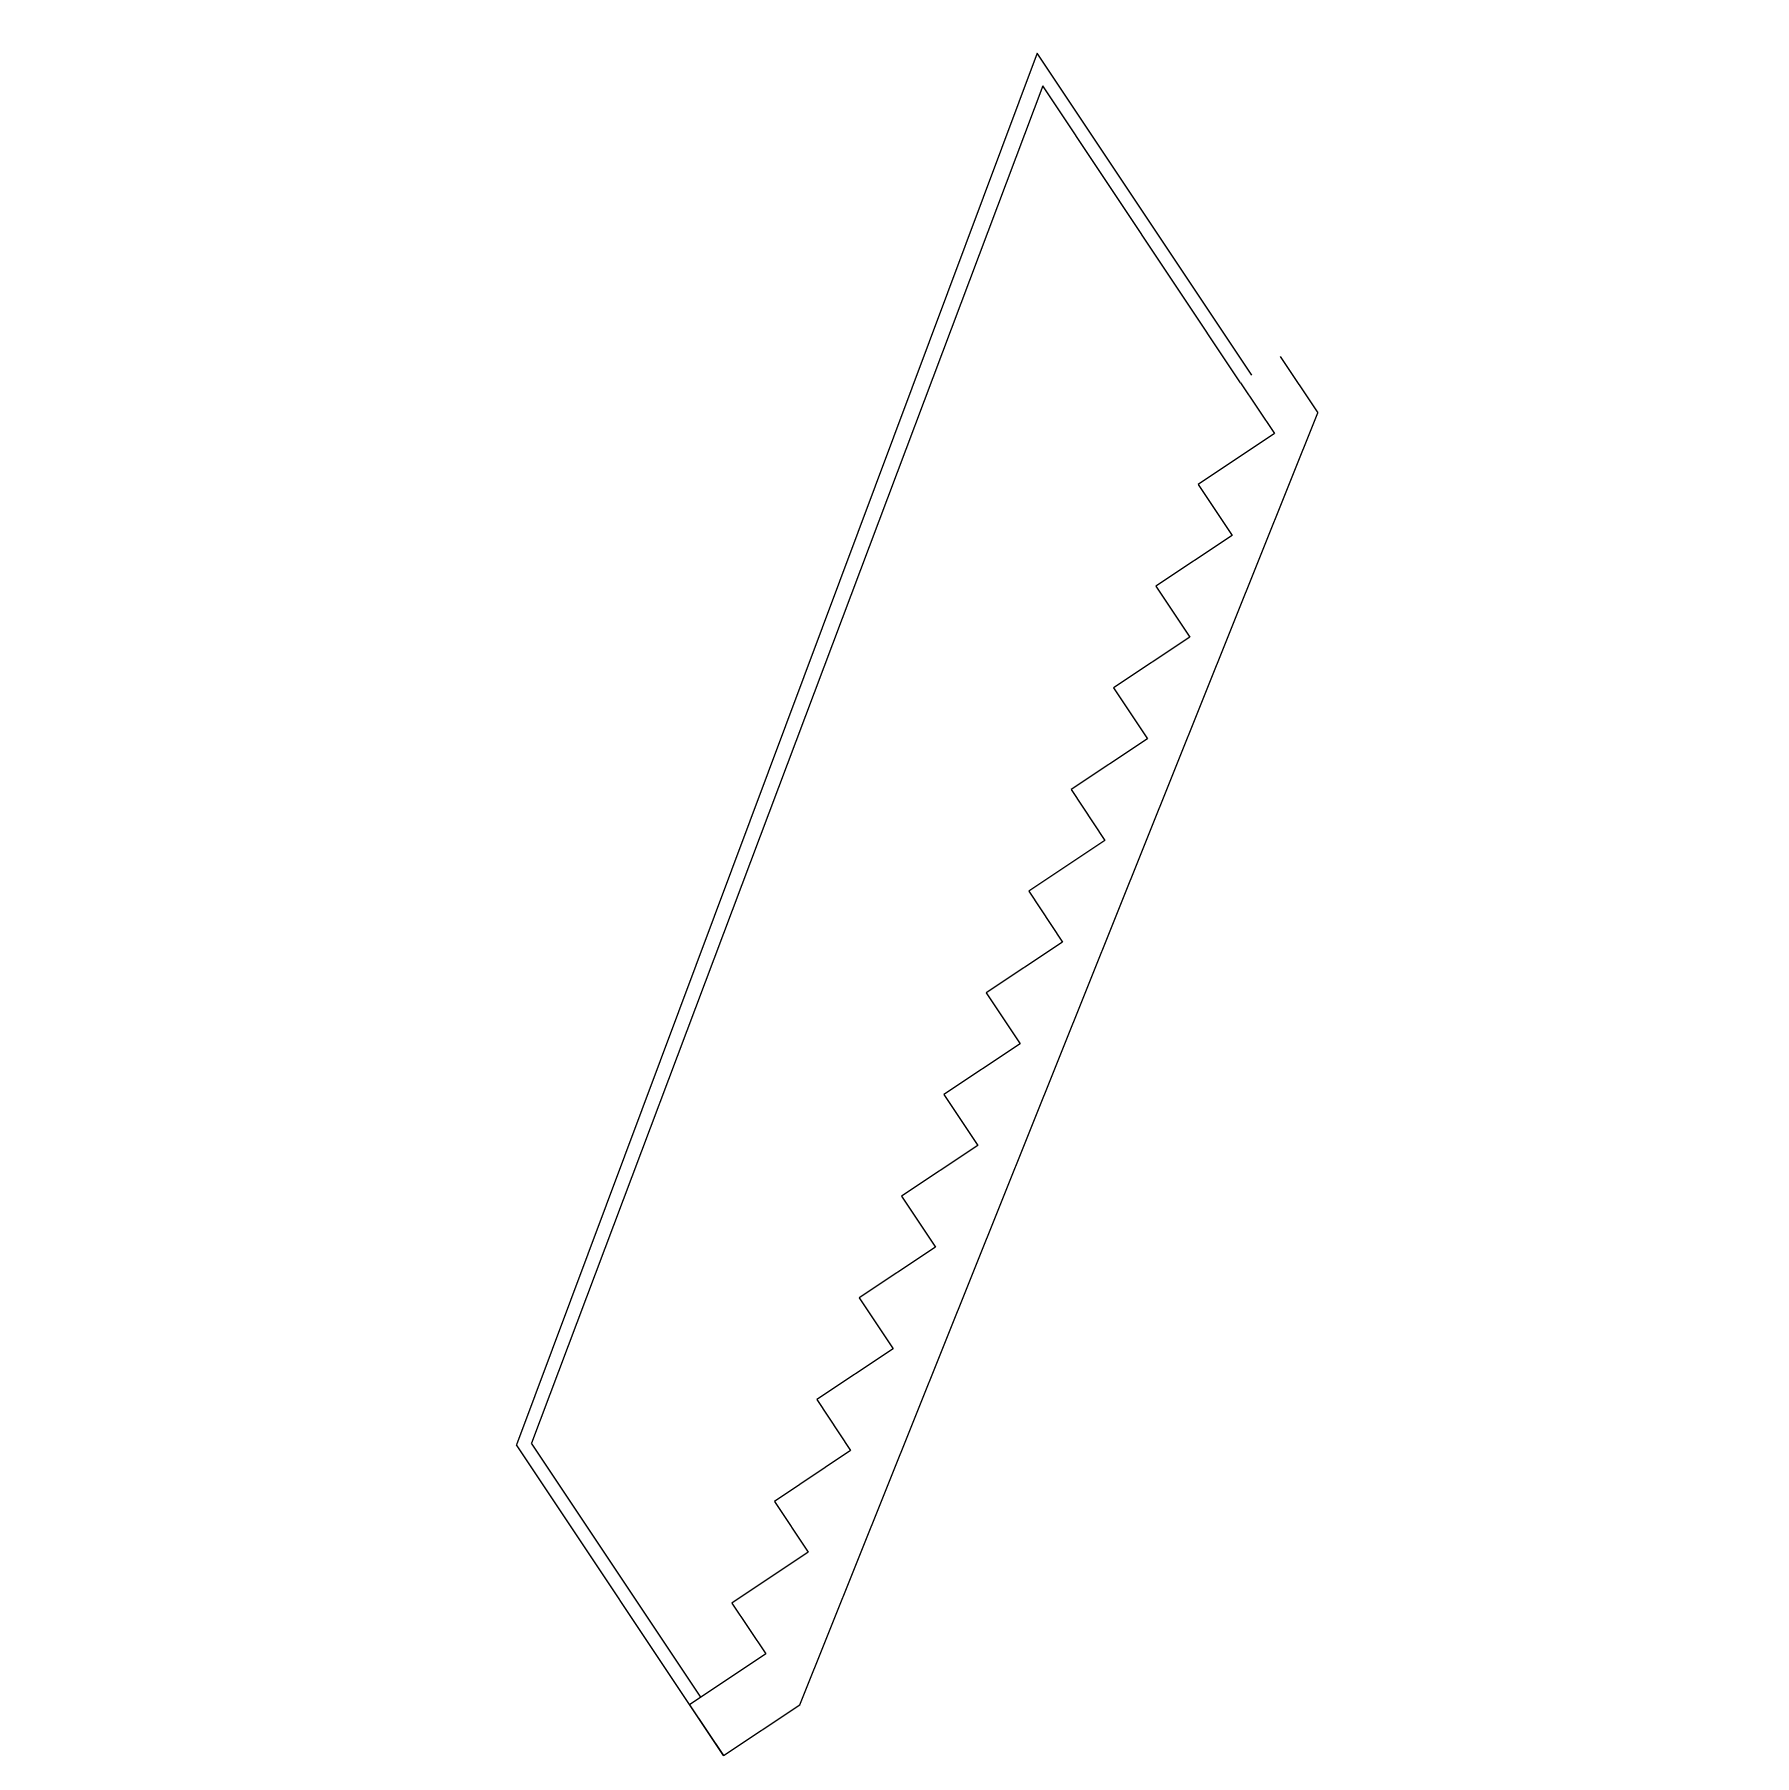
# Model space of a CAD drawing. Header units: inches. Extents: x -422522 to 22891, y -2973 to 414515.
# Drawn here: x 11967 to 12473, y 18018 to 18525 of the extents above; entities that cross this region are included whole.
import ezdxf

# ---------------------------------------------------------------- set-up
doc = ezdxf.new("R2010")
doc.units = ezdxf.units.IN
doc.header["$MEASUREMENT"] = 0
doc.layers.get('0').update_dxf_attribs({"lineweight": 40})
doc.layers.add('ARREDAMENTO', color=8, linetype='Continuous', lineweight=13)

# ---------------------------------------------------------------- blocks, each defined once
blk = doc.blocks.new('scale')
for p, q in [((20333.1, 8697.46), (19978.1, 8441.46)), ((20333.1, 8583.46), (20333.1, 8697.46)), ((20329.1, 8688.53), (19982.1, 8439.4)), ((20329.1, 8583.46), (20329.1, 8688.53)), ((20329.1, 8583.46), (20329.1, 8565.46)), ((20343.08, 8583.46), (20343.08, 8563.46)), ((20005.1, 8331.46), (20343.08, 8563.46)), ((20329.1, 8565.46), (20302.1, 8565.46)), ((20302.1, 8565.46), (20302.1, 8547.46)), ((20302.1, 8547.46), (20275.1, 8547.46)), ((20275.1, 8547.46), (20275.1, 8529.46)), ((20275.1, 8529.46), (20248.1, 8529.46)), ((20248.1, 8529.46), (20248.1, 8511.46)), ((20248.1, 8511.46), (20221.1, 8511.46)), ((20221.1, 8511.46), (20221.1, 8493.46)), ((20221.1, 8493.46), (20194.1, 8493.46)), ((20194.1, 8493.46), (20194.1, 8475.46)), ((20194.1, 8475.46), (20167.1, 8475.46)), ((20167.1, 8475.46), (20167.1, 8457.46)), ((20167.1, 8457.46), (20140.1, 8457.46)), ((20140.1, 8457.46), (20140.1, 8439.46)), ((19978.1, 8331.46), (19978.1, 8441.46)), ((19982.1, 8349.46), (19982.1, 8439.4)), ((20140.1, 8439.46), (20113.1, 8439.46)), ((20113.1, 8439.46), (20113.1, 8421.46)), ((20113.1, 8421.46), (20086.1, 8421.46)), ((20086.1, 8421.46), (20086.1, 8403.46)), ((20086.1, 8403.46), (20059.1, 8403.46)), ((20059.1, 8403.46), (20059.1, 8385.46)), ((20059.1, 8385.46), (20032.1, 8385.46)), ((20032.1, 8385.46), (20032.1, 8367.46)), ((20032.1, 8367.46), (20005.1, 8367.46)), ((20005.1, 8367.46), (20005.1, 8349.46)), ((20005.1, 8349.46), (19978.1, 8349.46)), ((19978.1, 8349.46), (19978.1, 8331.46)), ((19978.1, 8331.46), (20005.1, 8331.46))]:
    blk.add_line(p, q)

msp = doc.modelspace()

# ---------------------------------------------------------------- block references
at = {"layer": 'ARREDAMENTO', "rotation": 33.6785382435294}
msp.add_blockref('scale', (164.75802, 6.83532), dxfattribs=at)

doc.saveas('drawing.dxf')
